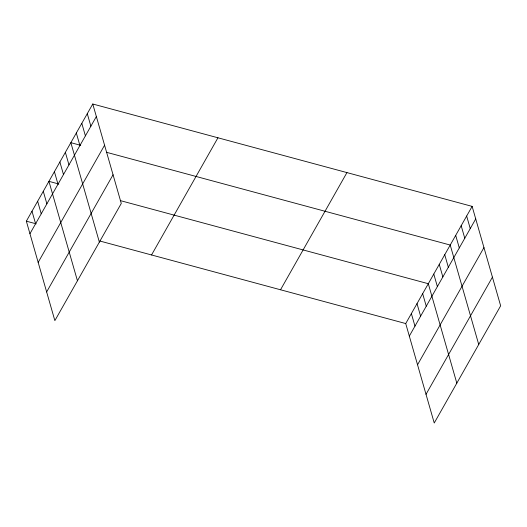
<?xml version="1.0" encoding="UTF-8"?>
<svg xmlns="http://www.w3.org/2000/svg" width="527" height="527" viewBox="0 0 527 527"><rect width="100%" height="100%" fill="white"/><g stroke="black" fill="none" stroke-linecap="round" stroke-linejoin="round"><path stroke-width="0.79" d="M92.759 104.003L121.276 203.442L54.867 320.62L26.35 221.182L92.759 104.003L472.133 206.38L500.65 305.818L434.241 422.997L405.724 323.558L472.133 206.38M29.947 233.718L96.355 116.533M38.168 262.393L104.577 145.215M46.639 291.945L113.055 174.76M151.545 254.963L217.954 137.784M280.529 289.771L346.944 172.592M409.321 336.094L475.729 218.916M417.542 364.77L483.951 247.591M426.014 394.321L492.429 277.143M80.71 145.333L70.849 142.672L99.359 242.11M106.507 152.296L450.223 245.048L478.733 344.487M58.793 184.002L48.932 181.341L77.443 280.779M120.255 200.589L428.306 283.717L456.817 383.155M26.35 221.182L36.211 223.843M99.946 241.043L405.724 323.558M466.658 216.044L470.249 228.58M461.178 225.714L464.774 238.25M455.697 235.378L459.294 247.914M444.742 254.712L448.332 267.248M439.261 264.383L442.858 276.919M433.78 274.047L437.377 286.583M422.661 293.677L426.251 306.213M417.015 303.638L420.605 316.174M411.37 313.598L414.966 326.134M87.284 113.667L90.875 126.203M81.804 123.338L85.4 135.867M76.323 133.002L79.92 145.538M65.368 152.336L68.958 164.872M59.887 162.006L63.484 174.542M54.406 171.67L58.003 184.206M43.286 191.301L46.877 203.837M37.641 201.261L41.231 213.797M31.995 211.222L35.592 223.758"/></g></svg>
